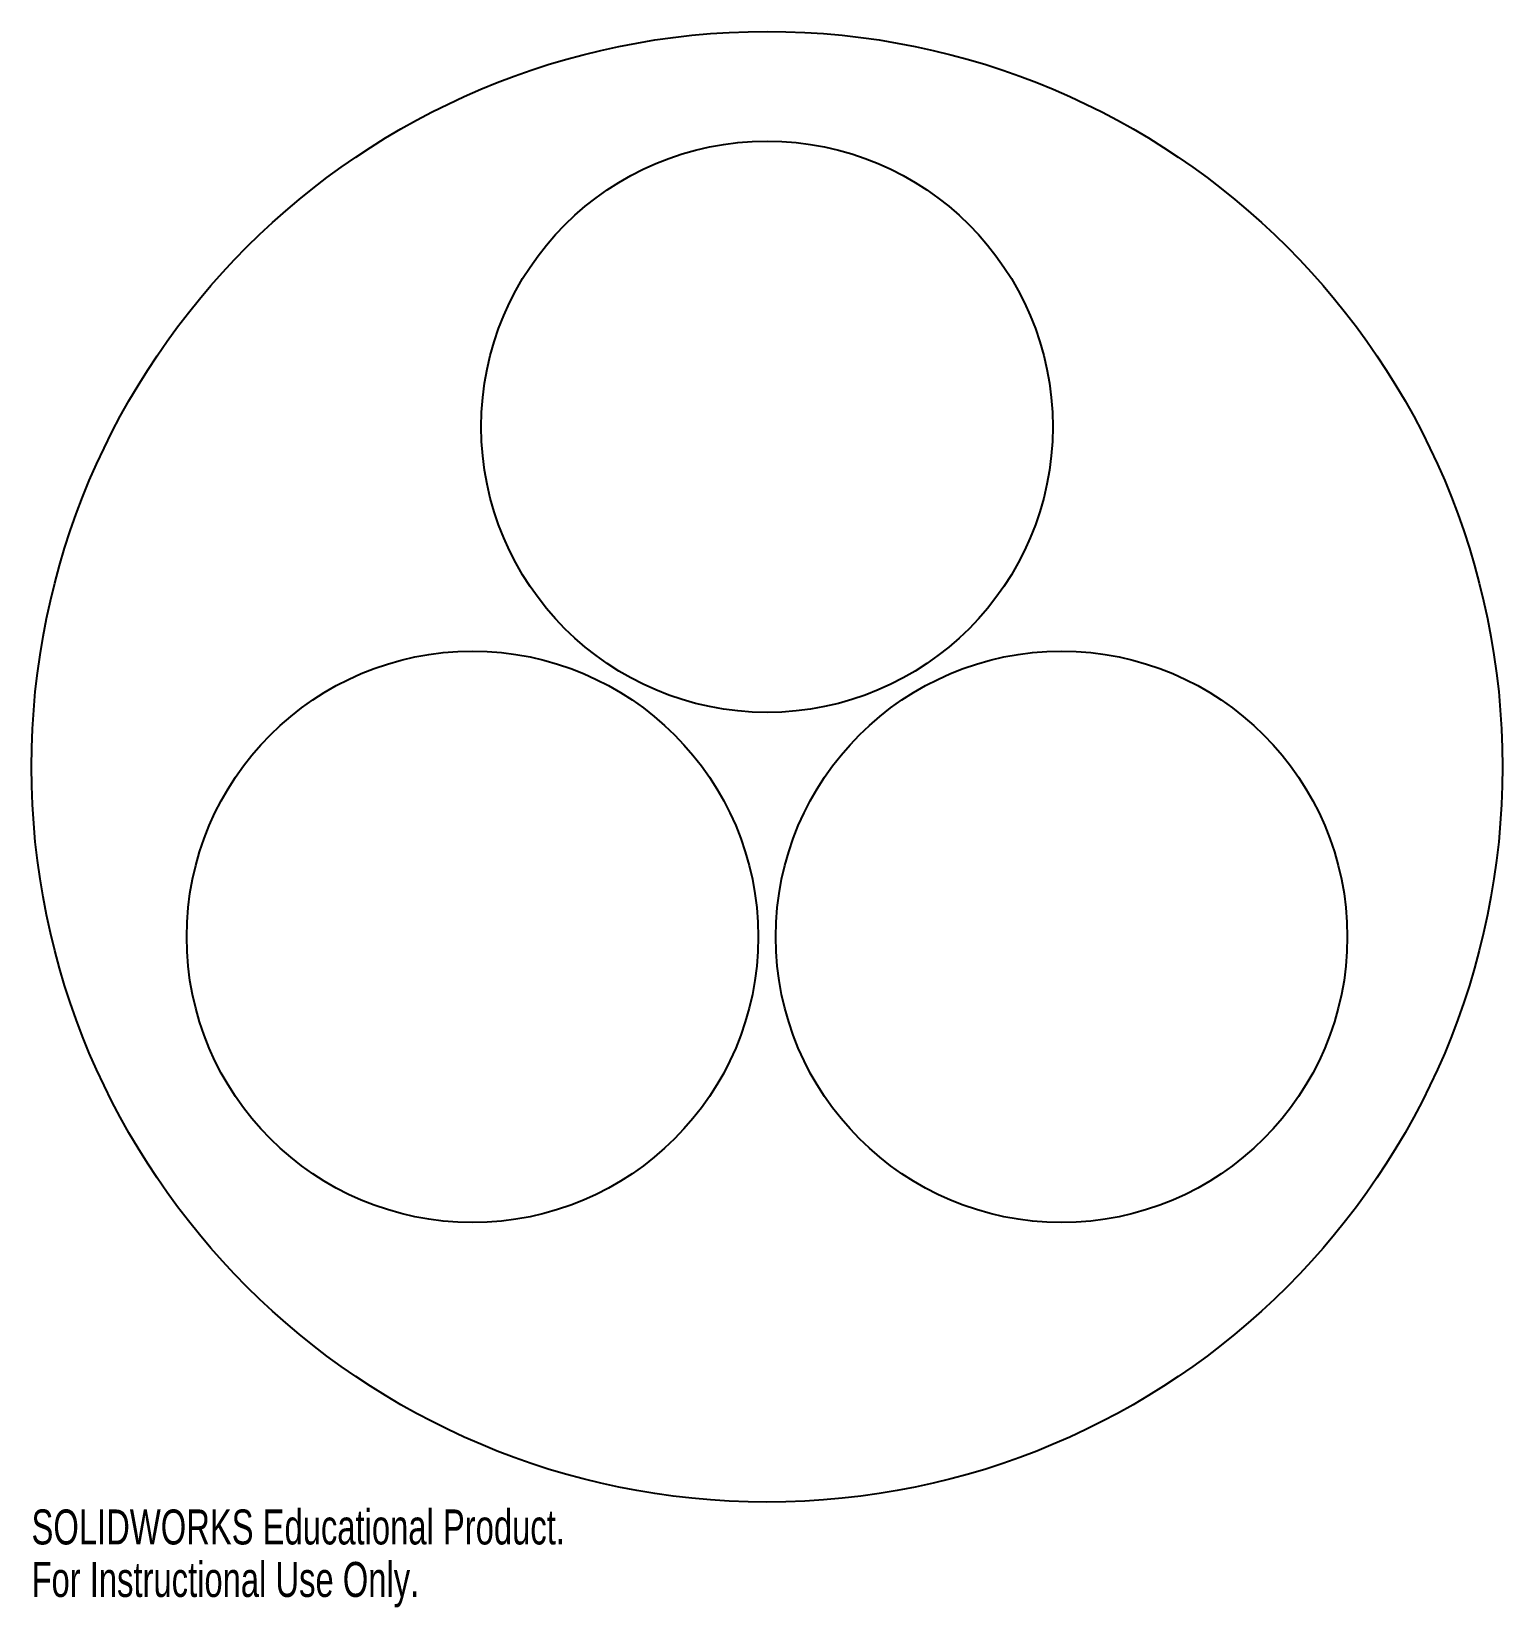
# Model space of a CAD drawing. Header units: inches. Extents: x -4 to 4, y -4.57 to 4.
import ezdxf

# ---------------------------------------------------------------- set-up
doc = ezdxf.new("R2010")
doc.units = ezdxf.units.IN
doc.header["$MEASUREMENT"] = 0
doc.styles.add('SLDTEXTSTYLE0', font='TXT', dxfattribs={"width": 0.7})

msp = doc.modelspace()

# ---------------------------------------------------------------- linework, layer by layer
at = {"color": 7, "linetype": 'Continuous', "lineweight": 25}
for centre, radius in [((0, 0), 4), ((0, 1.85), 1.554), ((-1.6021, -0.925), 1.554), ((1.6021, -0.925), 1.554)]:
    msp.add_circle(centre, radius, dxfattribs=at)

# ---------------------------------------------------------------- texts
at = {"color": 7, "linetype": 'Continuous', "char_height": 0.1903, "attachment_point": 1, "style": 'SLDTEXTSTYLE0'}
for s, insert in [('SOLIDWORKS Educational Product.', (-4, -4.0401)), ('For Instructional Use Only.', (-4, -4.3256))]:
    msp.add_mtext(s, dxfattribs=dict(at, insert=insert))

doc.saveas('drawing.dxf')
